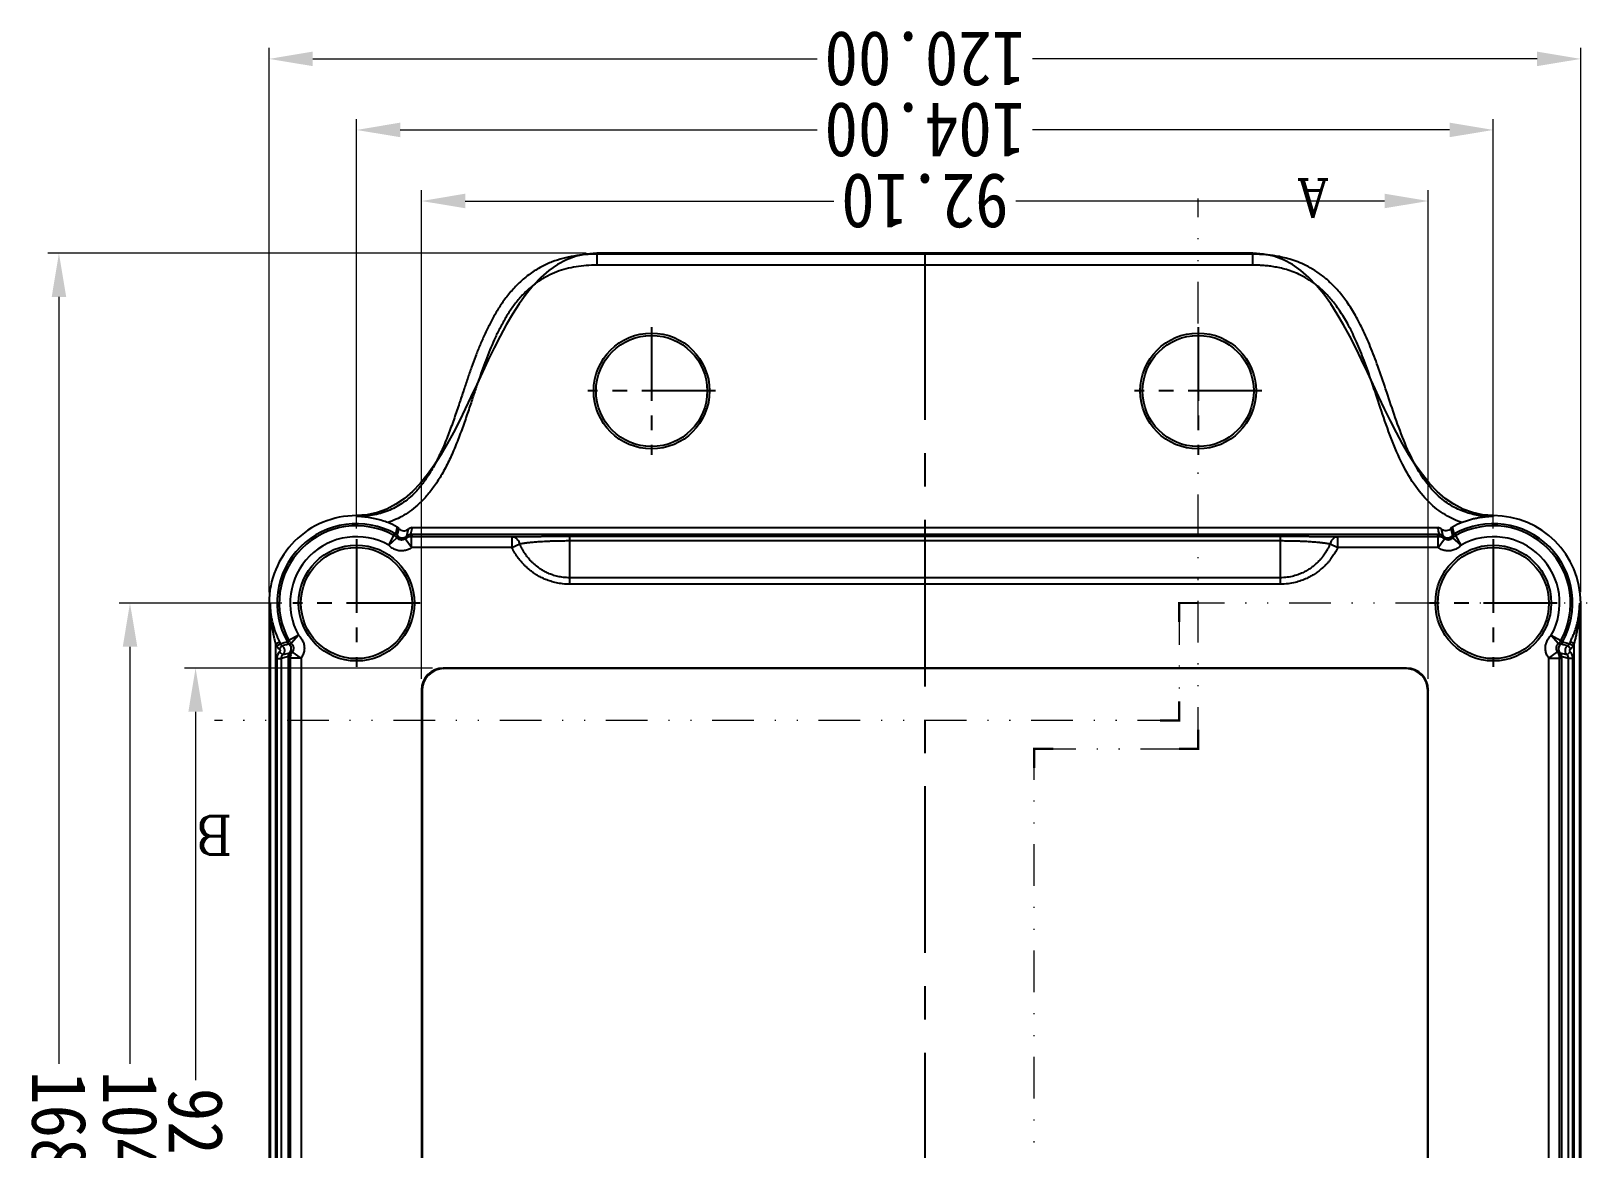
# Model space of a CAD drawing. Header units: millimetres. Extents: x -308 to 1490, y -1725 to -1095.
# Drawn here: x 733.4 to 875.8, y -1620.6 to -1518.4 of the extents above; entities that cross this region are included whole.
import ezdxf
from ezdxf.enums import TextEntityAlignment as Align

# ---------------------------------------------------------------- set-up
doc = ezdxf.new("R2010")
doc.units = ezdxf.units.MM
doc.linetypes.add('CENTER', pattern=[50.8, 31.75, -6.35, 6.35, -6.35])
doc.linetypes.add('DIVIDE', pattern=[31.75, 12.7, -6.35, 0, -6.35, 0, -6.35])
doc.layers.add('dim', color=3, linetype='Continuous', lineweight=9)
doc.layers.add('hatch', color=56, linetype='Continuous', lineweight=9)
doc.styles.add('FFS', font='simfang0.ttf', dxfattribs={"width": 0.9})
doc.styles.add('ROMANC', font='romanc.shx')
doc.dimstyles.new('YanXiu', dxfattribs={"dimtxt": 2.5, "dimasz": 2.2, "dimexe": 1, "dimexo": 0.6, "dimgap": 0.66, "dimtad": 0, "dimzin": 1, "dimdsep": 46, "dimtxsty": 'FFS', "dimcen": 0, "dimclrd": 256, "dimclre": 131, "dimclrt": 42, "dimazin": 0, "dimtfac": 1, "dimtofl": 0, "dimtmove": 0, "dimatfit": 3, "dimfxl": 0, "dimlwd": 5, "dimlwe": 5, "dimarcsym": 0})

# ---------------------------------------------------------------- blocks, each defined once
blk = doc.blocks.new('*D7')
at = {"layer": 'Defpoints', "color": 0}
for p in [(-51, 153.86), (53, 153.86), (-51, 116.41)]:
    blk.add_point(p, dxfattribs=at)
at = {"layer": 'dim', "color": 131, "lineweight": 5}
for p, q in [((-51, 152.86), (-51, 115.41)), ((53, 152.86), (53, 115.41))]:
    blk.add_line(p, q, dxfattribs=at)
at = {"layer": 'dim', "lineweight": 5}
for p, q in [((-47, 116.41), (-8.84, 116.41)), ((49, 116.41), (10.84, 116.41))]:
    blk.add_line(p, q, dxfattribs=at)
at = {"layer": 'dim'}
for points in [[(-47, 117.07), (-47, 115.74), (-51, 116.41)], [(49, 117.07), (49, 115.74), (53, 116.41)]]:
    blk.add_solid(points, dxfattribs=at)
at = {"layer": 'dim', "color": 42, "insert": (1, 116.41), "char_height": 5, "attachment_point": 5, "style": 'FFS'}
blk.add_mtext('104.00', dxfattribs=at)
blk = doc.blocks.new('*D11')
at = {"layer": 'Defpoints', "color": 0}
for p in [(45.06, 257.74), (45.06, 165.64), (67.72, 165.64)]:
    blk.add_point(p, dxfattribs=at)
at = {"layer": 'dim', "color": 131, "lineweight": 5}
for p, q in [((46.05, 257.74), (68.72, 257.74)), ((46.05, 165.64), (68.72, 165.64))]:
    blk.add_line(p, q, dxfattribs=at)
at = {"layer": 'dim', "lineweight": 5}
for p, q in [((67.72, 253.74), (67.72, 220.02)), ((67.72, 169.64), (67.72, 203.35))]:
    blk.add_line(p, q, dxfattribs=at)
at = {"layer": 'dim'}
for points in [[(67.05, 253.74), (68.38, 253.74), (67.72, 257.74)], [(67.05, 169.64), (68.38, 169.64), (67.72, 165.64)]]:
    blk.add_solid(points, dxfattribs=at)
at = {"layer": 'dim', "color": 42, "insert": (67.72, 211.69), "char_height": 5, "attachment_point": 5, "rotation": 90, "style": 'FFS'}
blk.add_mtext('92.10', dxfattribs=at)
blk = doc.blocks.new('*D8')
at = {"layer": 'Defpoints', "color": 0}
for p in [(58.83, 263.69), (58.83, 159.69), (73.72, 159.69)]:
    blk.add_point(p, dxfattribs=at)
at = {"layer": 'dim', "color": 131, "lineweight": 5}
for p, q in [((59.83, 263.69), (74.72, 263.69)), ((59.83, 159.69), (74.72, 159.69))]:
    blk.add_line(p, q, dxfattribs=at)
at = {"layer": 'dim', "lineweight": 5}
for p, q in [((73.72, 259.69), (73.72, 221.53)), ((73.72, 163.69), (73.72, 201.85))]:
    blk.add_line(p, q, dxfattribs=at)
at = {"layer": 'dim'}
for points in [[(73.05, 259.69), (74.38, 259.69), (73.72, 263.69)], [(73.05, 163.69), (74.38, 163.69), (73.72, 159.69)]]:
    blk.add_solid(points, dxfattribs=at)
at = {"layer": 'dim', "color": 42, "insert": (73.72, 211.69), "char_height": 5, "attachment_point": 5, "rotation": 90, "style": 'FFS'}
blk.add_mtext('104.00', dxfattribs=at)
blk = doc.blocks.new('*D12')
at = {"layer": 'Defpoints', "color": 0}
for p in [(-45.05, 167.63), (47.05, 167.63), (47.05, 122.91)]:
    blk.add_point(p, dxfattribs=at)
at = {"layer": 'dim', "color": 131, "lineweight": 5}
for p, q in [((-45.05, 166.63), (-45.05, 121.91)), ((47.05, 166.63), (47.05, 121.91))]:
    blk.add_line(p, q, dxfattribs=at)
at = {"layer": 'dim', "lineweight": 5}
for p, q in [((-41.05, 122.91), (-7.33, 122.91)), ((43.05, 122.91), (9.33, 122.91))]:
    blk.add_line(p, q, dxfattribs=at)
at = {"layer": 'dim'}
for points in [[(-41.05, 123.57), (-41.05, 122.24), (-45.05, 122.91)], [(43.05, 123.57), (43.05, 122.24), (47.05, 122.91)]]:
    blk.add_solid(points, dxfattribs=at)
at = {"layer": 'dim', "color": 42, "insert": (1, 122.91), "char_height": 5, "attachment_point": 5, "style": 'FFS'}
blk.add_mtext('92.10', dxfattribs=at)
blk = doc.blocks.new('*D21')
at = {"layer": 'Defpoints', "color": 0}
for p in [(31, 295.69), (80.22, 295.69), (31, 127.69)]:
    blk.add_point(p, dxfattribs=at)
at = {"layer": 'dim', "color": 131, "lineweight": 5}
for p, q in [((32, 295.69), (81.22, 295.69)), ((32, 127.69), (81.22, 127.69))]:
    blk.add_line(p, q, dxfattribs=at)
at = {"layer": 'dim', "lineweight": 5}
for p, q in [((80.22, 291.69), (80.22, 221.53)), ((80.22, 131.69), (80.22, 201.85))]:
    blk.add_line(p, q, dxfattribs=at)
at = {"layer": 'dim'}
for points in [[(79.55, 291.69), (80.88, 291.69), (80.22, 295.69)], [(79.55, 131.69), (80.88, 131.69), (80.22, 127.69)]]:
    blk.add_solid(points, dxfattribs=at)
at = {"layer": 'dim', "color": 42, "insert": (80.22, 211.69), "char_height": 5, "attachment_point": 5, "rotation": 90, "style": 'FFS'}
blk.add_mtext('168.00', dxfattribs=at)
blk = doc.blocks.new('*D10')
at = {"layer": 'Defpoints', "color": 0}
for p in [(-59, 159.69), (61, 159.69), (-59, 109.91)]:
    blk.add_point(p, dxfattribs=at)
at = {"layer": 'dim', "color": 131, "lineweight": 5}
for p, q in [((-59, 158.69), (-59, 108.91)), ((61, 158.69), (61, 108.91))]:
    blk.add_line(p, q, dxfattribs=at)
at = {"layer": 'dim', "lineweight": 5}
for p, q in [((-55, 109.91), (-8.84, 109.91)), ((57, 109.91), (10.84, 109.91))]:
    blk.add_line(p, q, dxfattribs=at)
at = {"layer": 'dim'}
for points in [[(-55, 110.57), (-55, 109.24), (-59, 109.91)], [(57, 110.57), (57, 109.24), (61, 109.91)]]:
    blk.add_solid(points, dxfattribs=at)
at = {"layer": 'dim', "color": 42, "insert": (1, 109.91), "char_height": 5, "attachment_point": 5, "style": 'FFS'}
blk.add_mtext('120.00', dxfattribs=at)
blk = doc.blocks.new('u73')
at = {"color": 1, "linetype": 'CENTER', "ltscale": 0.48}
blk.add_line((1, 127.688), (1, 295.688), dxfattribs=at)
at = {"color": 7}
for p, q in [((-59, 263.688), (-59, 159.688)), ((-58.904, 263.688), (-58.904, 159.688)), ((60.904, 159.688), (60.904, 263.688)), ((61, 159.688), (61, 263.688)), ((-58.404, 259.962), (-58.404, 163.413)), ((60.404, 163.413), (60.404, 259.962)), ((-58.288, 258.604), (-58.288, 164.771)), ((-57.888, 258.604), (-57.888, 164.771)), ((-57.26, 258.768), (-57.26, 164.608)), ((-57.068, 258.642), (-57.068, 164.734)), ((-56.068, 258.642), (-56.068, 164.734)), ((58.068, 164.734), (58.068, 258.642)), ((59.068, 164.734), (59.068, 258.642)), ((59.26, 164.608), (59.26, 258.768)), ((59.888, 164.771), (59.888, 258.604)), ((60.288, 164.771), (60.288, 258.604)), ((-45.052, 255.743), (-45.052, 167.632)), ((-45, 255.69), (-45, 167.685)), ((47, 167.685), (47, 255.69)), ((47.052, 167.632), (47.052, 255.743)), ((-45.052, 167.632), (-45, 167.685)), ((47.052, 167.632), (47, 167.685)), ((-43.055, 165.635), (-43.003, 165.688)), ((-43.055, 165.635), (45.055, 165.635)), ((-43.003, 165.688), (45.003, 165.688)), ((45.055, 165.635), (45.003, 165.688)), ((-58.288, 164.771), (-57.888, 164.771)), ((-58.058, 163.896), (-57.814, 163.58)), ((-58.04, 164.15), (-57.75, 164.426)), ((-57.888, 164.771), (-57.303, 164.619)), ((-57.75, 164.426), (-57.122, 164.263)), ((-57.303, 164.619), (-57.26, 164.608)), ((-57.26, 164.784), (-57.068, 164.734)), ((-57.071, 164.198), (-56.878, 164.148)), ((-56.068, 164.734), (-57.068, 164.734)), ((-56.068, 164.734), (-56.878, 164.148)), ((58.068, 164.734), (58.878, 164.148)), ((58.068, 164.734), (59.068, 164.734)), ((58.878, 164.148), (59.071, 164.198)), ((59.068, 164.734), (59.26, 164.784)), ((59.122, 164.263), (59.75, 164.426)), ((59.26, 164.608), (59.303, 164.619)), ((59.303, 164.619), (59.888, 164.771)), ((60.04, 164.15), (59.75, 164.426)), ((60.058, 163.896), (59.814, 163.58)), ((60.288, 164.771), (59.888, 164.771)), ((-58.404, 163.413), (-58.047, 163.233)), ((-58.302, 163.61), (-57.949, 163.42)), ((-57.383, 163.466), (-57.814, 163.58)), ((-57.187, 163.416), (-57.383, 163.466)), ((-56.302, 162.639), (-57.175, 163.125)), ((-56.964, 163.387), (-57.156, 163.438)), ((-56.302, 162.639), (-56.964, 163.388)), ((58.302, 162.639), (58.964, 163.388)), ((58.302, 162.639), (59.175, 163.125)), ((59.156, 163.438), (58.964, 163.387)), ((59.411, 163.474), (59.187, 163.416)), ((59.346, 163.272), (59.317, 163.265)), ((59.814, 163.58), (59.411, 163.474)), ((60.302, 163.61), (59.949, 163.42)), ((60.404, 163.413), (60.047, 163.233)), ((-59, 159.688), (-58.904, 159.688)), ((61, 159.688), (60.904, 159.688)), ((-31.5, 153.576), (-31.5, 157.968)), ((-31.5, 157.968), (33.5, 157.968)), ((-31.5, 157.373), (33.5, 157.373)), ((33.5, 153.576), (33.5, 157.968)), ((-48.053, 154.384), (-47.567, 153.51)), ((-48.053, 154.384), (-47.301, 153.724)), ((-45.951, 154.62), (-46.538, 153.811)), ((-46.538, 153.811), (-46.489, 153.617)), ((-45.951, 154.62), (-45.951, 153.62)), ((-45.951, 154.62), (-36.774, 154.62)), ((-36.774, 154.62), (-36.774, 153.62)), ((-36.06, 154.268), (-36.774, 154.62)), ((33.5, 153.981), (-31.5, 153.981)), ((38.774, 154.62), (38.06, 154.268)), ((38.774, 153.62), (38.774, 154.62)), ((38.774, 154.62), (47.951, 154.62)), ((47.951, 154.62), (48.538, 153.811)), ((47.951, 154.62), (47.951, 153.62)), ((48.489, 153.617), (48.538, 153.811)), ((50.053, 154.384), (49.301, 153.724)), ((50.053, 154.384), (49.567, 153.51)), ((-47.52, 153.316), (-47.567, 153.51)), ((-47.415, 153.341), (-47.422, 153.371)), ((-47.25, 153.531), (-47.301, 153.724)), ((-47.213, 153.274), (-47.272, 153.501)), ((-47.106, 152.867), (-47.213, 153.274)), ((-46.425, 153.566), (-46.26, 152.93)), ((-46.08, 153.428), (-46.069, 153.385)), ((-46.08, 153.428), (48.08, 153.428)), ((-45.951, 153.62), (-36.774, 153.62)), ((47.915, 152.792), (-45.909, 152.792)), ((33.5, 153.576), (-31.5, 153.576)), ((38.774, 153.62), (47.951, 153.62)), ((47.915, 152.792), (48.069, 153.385)), ((48.069, 153.385), (48.08, 153.428)), ((48.26, 152.93), (48.425, 153.566)), ((49.221, 153.303), (49.106, 152.867)), ((49.272, 153.501), (49.221, 153.303)), ((49.301, 153.724), (49.25, 153.531)), ((49.567, 153.51), (49.52, 153.316)), ((-51, 151.688), (-51, 151.775)), ((53, 151.688), (53, 151.775)), ((-29, 128.775), (-29, 127.775)), ((-29, 128.775), (31, 128.775)), ((31, 127.688), (31, 128.775)), ((-29, 127.688), (-29, 127.775)), ((-29, 127.775), (31, 127.775)), ((-29, 127.688), (31, 127.688))]:
    blk.add_line(p, q, dxfattribs=at)
at = {"color": 1, "linetype": 'CENTER', "ltscale": 0.212}
for p, q in [((-51, 153.858), (-51, 165.518)), ((53, 153.858), (53, 165.518)), ((-56.83, 159.688), (-45.17, 159.688)), ((47.17, 159.688), (58.83, 159.688)), ((-24, 134.458), (-24, 146.118)), ((26, 134.458), (26, 146.118)), ((-29.83, 140.288), (-18.17, 140.288)), ((20.17, 140.288), (31.83, 140.288))]:
    blk.add_line(p, q, dxfattribs=at)
at = {"color": 7}
for centre, radius in [((-51, 159.688), 5.3), ((-51, 159.688), 5.086), ((53, 159.688), 5.3), ((53, 159.688), 5.086), ((-24, 140.288), 5.3), ((-24, 140.288), 5.086), ((26, 140.288), 5.3), ((26, 140.288), 5.086)]:
    blk.add_circle(centre, radius, dxfattribs=at)
for centre, radius, start, end in [((-57.508, 163.183), 0.901, 127.64432, 151.74212), ((-57.388, 164.771), 0.9, 180.00124, 223.62192), ((-57.388, 164.771), 0.5, 180.01029, 223.63565), ((-56.26, 164.784), 1, 180.00074, 215.82648), ((-56.759, 164.608), 0.501, 180.00887, 190.88146), ((-56.76, 164.608), 0.5, 190.89053, 212.72172), ((-56.759, 164.608), 0.501, 212.73028, 223.61399), ((-57.551, 163.854), 0.592, 35.70135, 43.60499), ((-56.068, 164.734), 1, 179.99442, 215.81585), ((58.068, 164.734), 1, 324.18468, 0.00506), ((58.26, 164.784), 1, 324.17352, 359.99926), ((58.759, 164.608), 0.501, 316.38601, 327.26938), ((58.76, 164.608), 0.5, 327.27776, 359.99915), ((59.388, 164.771), 0.5, 316.35943, 359.99425), ((59.388, 164.771), 0.901, 316.39454, 359.98238), ((59.508, 163.183), 0.901, 28.25789, 52.35566), ((-51, 159.688), 8.288, 151.75865, 153.28996), ((-51, 159.688), 7.26, 150.47348, 299.52652), ((-51, 159.688), 7.068, 150.89755, 299.06113), ((-51, 159.688), 7.888, 151.75848, 153.28996), ((-57.509, 163.184), 0.5, 127.61169, 151.752), ((-46.495, 208.806), 46.809, 255.83534, 256.44614), ((-48.264, 201.502), 39.293, 256.45783, 256.67948), ((-56.493, 162.689), 1, 131.53845, 151.34744), ((-51.601, 188.592), 26.07, 257.21251, 257.65289), ((-56.882, 163.019), 0.501, 127.52734, 150.46651), ((-56.301, 162.639), 1, 131.52157, 150.90218), ((-51, 159.688), 6.068, 150.89755, 299.06113), ((-57.561, 163.89), 0.605, 329.96408, 333.03381), ((53, 159.688), 7.26, 240.47348, 29.52652), ((53, 159.688), 7.068, 240.93887, 29.10245), ((53, 159.688), 6.068, 240.93887, 29.10245), ((58.301, 162.639), 1, 29.09768, 48.47856), ((59.561, 163.89), 0.605, 206.96502, 210.03676), ((58.493, 162.689), 1, 28.65256, 48.46155), ((59.522, 163.852), 0.551, 228.73274, 232.47069), ((53.588, 188.649), 26.128, 282.3476, 282.787), ((58.882, 163.019), 0.501, 29.53349, 52.47267), ((50.109, 202.148), 39.957, 283.36551, 283.57687), ((48.591, 208.416), 46.407, 283.58275, 284.16766), ((59.509, 163.184), 0.5, 28.248, 52.37959), ((53, 159.688), 7.888, 26.71004, 28.24152), ((53, 159.688), 8.288, 26.71004, 28.24135), ((-51, 159.688), 8, 180, 270), ((53, 159.688), 8, 270, 0), ((-45.951, 154.62), 1, 234.0487, 270.00479), ((47.951, 154.62), 1, 269.99469, 305.95182), ((-51, 159.688), 7.895, 291.25133, 298.22885), ((-48.053, 154.384), 1, 299.05672, 318.69188), ((-47.999, 154.194), 1, 298.64151, 318.52193), ((-47.669, 153.806), 0.501, 299.53349, 322.47267), ((-8.398, 162.612), 40.104, 193.36637, 193.57943), ((-1.517, 164.281), 47.184, 193.58752, 194.16887), ((-46.835, 153.166), 0.551, 138.7446, 142.47071), ((-47.502, 153.172), 0.5, 298.22923, 322.36812), ((-46.822, 153.206), 0.521, 95.02332, 98.27245), ((-45.903, 154.428), 1, 234.13445, 269.99927), ((-46.079, 153.928), 0.501, 226.38601, 237.26938), ((-46.08, 153.928), 0.5, 237.27776, 269.99915), ((-45.915, 153.292), 0.5, 226.37632, 270.62575), ((-3.544, 164.03), 43.666, 193.79231, 194.05229), ((5.462, 164.051), 43.751, 345.94797, 346.20744), ((47.903, 154.428), 1, 270.00073, 305.86555), ((47.915, 153.292), 0.5, 270.00076, 313.62441), ((48.08, 153.928), 0.501, 270.00887, 280.88146), ((48.08, 153.928), 0.5, 280.89053, 302.72172), ((48.079, 153.928), 0.501, 302.73028, 313.61399), ((48.834, 153.137), 0.593, 125.68377, 133.60531), ((48.822, 153.206), 0.521, 81.72779, 84.97668), ((49.502, 153.172), 0.5, 217.63166, 241.77099), ((49.999, 154.194), 1, 221.47807, 241.35849), ((2.672, 164.489), 48.055, 345.83719, 346.43882), ((53, 159.688), 7.895, 241.77115, 248.74866), ((49.669, 153.806), 0.501, 217.52734, 240.46651), ((50.053, 154.384), 1, 221.30826, 240.94315), ((11.107, 162.443), 39.375, 346.4559, 346.67927)]:
    blk.add_arc(centre, radius, start, end, dxfattribs=at)
for centre, major_axis, start_param, end_param in [((-43.05, 167.638), (1.418, 1.418), 2.357564, 3.9256213), ((-42.997, 167.69), (1.418, 1.418), 2.357564, 3.9256213), ((44.997, 167.69), (-1.418, 1.418), 2.357564, 3.9256213), ((45.05, 167.638), (-1.418, 1.418), -3.9256213, -2.357564)]:
    blk.add_ellipse(centre, major_axis=major_axis, ratio=0.9972647, start_param=start_param, end_param=end_param, dxfattribs=at)
for points, start_tangent, end_tangent in [([(-58.04, 164.15), (-58.026, 164.134), (-58.014, 164.115), (-58.003, 164.096), (-57.996, 164.076), (-57.991, 164.057), (-57.989, 164.04), (-57.989, 164.022), (-57.992, 164.002), (-58, 163.977), (-58.013, 163.949), (-58.033, 163.921), (-58.058, 163.896)], (0.6898765, -0.7239271), (-0.7929798, -0.6092479)), ([(-57.75, 164.426), (-57.706, 164.374), (-57.669, 164.319), (-57.639, 164.26), (-57.615, 164.199), (-57.598, 164.134), (-57.589, 164.065), (-57.59, 163.991), (-57.602, 163.913), (-57.627, 163.831), (-57.668, 163.747), (-57.728, 163.663), (-57.814, 163.58)], (0.6898156, -0.7239851), (-0.7916969, -0.6109141)), ([(-57.156, 163.438), (-57.051, 163.562), (-56.982, 163.715), (-56.96, 163.882), (-56.992, 164.048), (-57.071, 164.198)], (0.7485084, 0.6631253), (-0.5853203, 0.8108022)), ([(-57.022, 163.615), (-56.966, 163.789)], (0.4534104, 0.8913018), (0.1471342, 0.9891165)), ([(-56.962, 163.822), (-56.992, 164.052)], (0.0835641, 0.9965024), (-0.3331877, 0.9428605)), ([(-56.878, 164.148), (-56.804, 164.009), (-56.771, 163.879), (-56.77, 163.762), (-56.797, 163.641), (-56.861, 163.508), (-56.964, 163.387)], (0.5857572, -0.8104866), (-0.7488984, -0.6626848)), ([(-56.068, 164.734), (-55.868, 164.361), (-55.779, 164), (-55.776, 163.661), (-55.849, 163.322), (-56.021, 162.966), (-56.302, 162.639)], (0.5855776, -0.8106163), (-0.7487316, -0.6628733)), ([(58.302, 162.639), (58.024, 162.962), (57.851, 163.317), (57.776, 163.659), (57.779, 163.998), (57.867, 164.36), (58.068, 164.734)], (-0.7487418, 0.6628617), (0.5855759, 0.8106176)), ([(58.964, 163.387), (58.862, 163.507), (58.797, 163.639), (58.77, 163.761), (58.771, 163.878), (58.803, 164.008), (58.878, 164.148)], (-0.7489061, 0.6626761), (0.5857569, 0.8104868)), ([(58.992, 164.052), (58.962, 163.822)], (-0.3331847, -0.9428616), (0.0835642, -0.9965024)), ([(59.071, 164.198), (58.992, 164.048), (58.96, 163.882), (58.982, 163.715), (59.051, 163.562), (59.156, 163.438)], (-0.5853203, -0.8108022), (0.7485084, -0.6631253)), ([(58.966, 163.789), (59.022, 163.615)], (0.1471391, -0.9891158), (0.4533922, -0.8913111)), ([(59.814, 163.58), (59.76, 163.628), (59.71, 163.684), (59.666, 163.75), (59.63, 163.823), (59.604, 163.904), (59.59, 163.987), (59.59, 164.066), (59.598, 164.134), (59.614, 164.194), (59.635, 164.251), (59.663, 164.309), (59.701, 164.367), (59.75, 164.426)], (-0.7919169, 0.6106289), (0.6897442, 0.7240531)), ([(60.058, 163.896), (60.043, 163.91), (60.027, 163.928), (60.013, 163.95), (60.001, 163.974), (59.993, 163.999), (59.989, 164.021), (59.989, 164.04), (59.991, 164.057), (59.995, 164.075), (60.002, 164.093), (60.012, 164.112), (60.024, 164.131), (60.04, 164.15)], (-0.7920721, 0.6104276), (0.6900479, 0.7237637)), ([(-58.404, 163.413), (-58.492, 163.081), (-58.578, 162.716), (-58.659, 162.315), (-58.734, 161.877), (-58.8, 161.399), (-58.853, 160.877), (-58.889, 160.308), (-58.904, 159.688)], (-0.2692285, -0.9630763), (-0.0032027, -0.9999949)), ([(-58.047, 163.233), (-58.197, 162.917), (-58.344, 162.57), (-58.484, 162.188), (-58.612, 161.771), (-58.725, 161.316), (-58.816, 160.82), (-58.878, 160.278), (-58.904, 159.688)], (-0.4494498, -0.8933056), (-0.0060476, -0.9999817)), ([(-57.187, 163.416), (-57.037, 163.587)], (0.7931429, 0.6090356), (0.5005298, 0.8657193)), ([(59.037, 163.587), (59.159, 163.438)], (0.5005426, -0.8657119), (0.7517474, -0.6594512)), ([(60.904, 159.688), (60.884, 160.197), (60.838, 160.664), (60.77, 161.092), (60.686, 161.485), (60.592, 161.844), (60.489, 162.174), (60.381, 162.476), (60.27, 162.751), (60.158, 163.003), (60.047, 163.233)], (-0.006036, 0.9999818), (-0.4494643, 0.8932983)), ([(60.904, 159.688), (60.893, 160.223), (60.865, 160.713), (60.826, 161.163), (60.777, 161.576), (60.722, 161.954), (60.662, 162.3), (60.599, 162.617), (60.534, 162.907), (60.469, 163.171), (60.404, 163.413)], (-0.0031984, 0.9999949), (-0.2692218, 0.9630782)), ([(-36.774, 154.62), (-36.718, 154.729), (-36.655, 154.849), (-36.581, 154.981), (-36.493, 155.129), (-36.39, 155.292), (-36.269, 155.469), (-36.129, 155.659), (-35.968, 155.86), (-35.785, 156.069), (-35.575, 156.287), (-35.333, 156.511), (-35.055, 156.741), (-34.734, 156.975), (-34.361, 157.207), (-33.93, 157.43), (-33.435, 157.632), (-32.871, 157.802), (-32.228, 157.921), (-31.5, 157.968)], (0.4419011, 0.8970638), (1, 0.0000255)), ([(-36.06, 154.268), (-36.018, 154.367), (-35.969, 154.476), (-35.911, 154.596), (-35.843, 154.731), (-35.761, 154.879), (-35.664, 155.042), (-35.551, 155.216), (-35.419, 155.4), (-35.267, 155.594), (-35.091, 155.795), (-34.887, 156.004), (-34.649, 156.219), (-34.371, 156.437), (-34.046, 156.655), (-33.668, 156.865), (-33.23, 157.056), (-32.728, 157.215), (-32.152, 157.329), (-31.5, 157.373)], (0.3820677, 0.9241343), (1, 0.0000254)), ([(33.5, 157.968), (34.141, 157.932), (34.714, 157.838), (35.23, 157.701), (35.693, 157.534), (36.106, 157.345), (36.47, 157.143), (36.791, 156.936), (37.071, 156.729), (37.315, 156.527), (37.528, 156.332), (37.714, 156.145), (37.876, 155.967), (38.018, 155.8), (38.142, 155.643), (38.25, 155.496), (38.346, 155.357), (38.431, 155.229), (38.504, 155.111), (38.569, 155.001), (38.627, 154.9), (38.679, 154.804), (38.728, 154.711), (38.774, 154.62)], (1, -0.0000195), (0.4419011, -0.8970638)), ([(33.5, 157.373), (34.074, 157.339), (34.588, 157.25), (35.048, 157.121), (35.458, 156.962), (35.822, 156.785), (36.141, 156.595), (36.42, 156.401), (36.662, 156.207), (36.871, 156.019), (37.052, 155.837), (37.208, 155.664), (37.343, 155.499), (37.46, 155.345), (37.561, 155.201), (37.649, 155.066), (37.726, 154.939), (37.793, 154.822), (37.852, 154.714), (37.902, 154.614), (37.947, 154.522), (37.988, 154.435), (38.025, 154.351), (38.06, 154.268)], (1, -0.0000186), (0.3820688, -0.9241339)), ([(-48.053, 154.384), (-47.738, 154.658), (-47.388, 154.833), (-47.037, 154.913), (-46.686, 154.911), (-46.322, 154.82), (-45.951, 154.62)], (0.6597476, 0.7514873), (0.8092667, -0.5874414)), ([(-47.301, 153.724), (-47.185, 153.825), (-47.054, 153.89), (-46.929, 153.919), (-46.808, 153.918), (-46.677, 153.885), (-46.538, 153.811)], (0.6596675, 0.7515576), (0.8092566, -0.5874554)), ([(-36.774, 153.62), (-36.475, 153.703), (-36.224, 153.932), (-36.06, 154.268)], (0.9998924, 0.0146676), (0.2838843, 0.9588585)), ([(-31.5, 153.981), (-32.012, 153.984), (-32.475, 153.99), (-32.894, 154), (-33.273, 154.012), (-33.614, 154.026), (-33.92, 154.042), (-34.194, 154.058), (-34.437, 154.074), (-34.652, 154.091), (-34.842, 154.107), (-35.01, 154.123), (-35.158, 154.139), (-35.29, 154.154), (-35.406, 154.168), (-35.51, 154.181), (-35.604, 154.194), (-35.688, 154.206), (-35.763, 154.218), (-35.83, 154.228), (-35.891, 154.238), (-35.949, 154.248), (-36.005, 154.258), (-36.06, 154.268)], (-1, 0.0000047), (-0.9829544, 0.1838496)), ([(38.06, 154.268), (38.003, 154.258), (37.945, 154.248), (37.882, 154.237), (37.813, 154.226), (37.734, 154.213), (37.645, 154.2), (37.547, 154.186), (37.437, 154.172), (37.312, 154.156), (37.17, 154.14), (37.01, 154.123), (36.83, 154.106), (36.625, 154.089), (36.393, 154.071), (36.125, 154.053), (35.813, 154.036), (35.453, 154.019), (35.047, 154.005), (34.591, 153.993), (34.076, 153.984), (33.5, 153.981)], (-0.9829544, -0.1838496), (-1, -0.0000059)), ([(38.06, 154.268), (38.224, 153.932), (38.475, 153.703), (38.774, 153.62)], (0.2564931, -0.9665461), (0.9998549, -0.0170333)), ([(47.951, 154.62), (48.323, 154.821), (48.689, 154.911), (49.04, 154.913), (49.389, 154.832), (49.739, 154.657), (50.053, 154.384)], (0.8092701, 0.5874367), (0.6597703, -0.7514673)), ([(48.538, 153.811), (48.677, 153.886), (48.809, 153.918), (48.93, 153.919), (49.055, 153.89), (49.186, 153.825), (49.301, 153.724)], (0.8092627, 0.5874469), (0.659646, -0.7515764)), ([(-46.489, 153.617), (-46.637, 153.695), (-46.802, 153.728), (-46.969, 153.708), (-47.123, 153.639), (-47.25, 153.531)], (-0.8104028, 0.5858731), (-0.6623361, -0.7492069)), ([(-47.078, 153.662), (-47.093, 153.654), (-47.249, 153.529)], (-0.8859939, -0.4636969), (-0.6592959, -0.7518836)), ([(-47.106, 152.867), (-46.928, 153.019), (-46.7, 153.09), (-46.465, 153.058), (-46.26, 152.93)], (0.6105892, 0.7919475), (0.7238985, -0.6899065)), ([(-46.897, 153.722), (-47.078, 153.662)], (-0.9896126, -0.1437595), (-0.8859939, -0.4636969)), ([(-46.629, 153.693), (-46.867, 153.726)], (-0.9389619, 0.3440212), (-0.9961699, -0.0874391)), ([(-46.069, 153.385), (-46.025, 153.216), (-45.97, 153.004), (-45.909, 152.792)], (0.2529633, -0.9674759), (0.2516527, -0.9678176)), ([(-31.5, 153.576), (-32.082, 153.577), (-32.608, 153.578), (-33.085, 153.58), (-33.518, 153.582), (-33.909, 153.584), (-34.261, 153.587), (-34.577, 153.589), (-34.859, 153.592), (-35.109, 153.595), (-35.33, 153.597), (-35.527, 153.6), (-35.701, 153.602), (-35.857, 153.604), (-35.994, 153.606), (-36.118, 153.608), (-36.229, 153.61), (-36.329, 153.612), (-36.418, 153.613), (-36.498, 153.615), (-36.572, 153.616), (-36.64, 153.617), (-36.707, 153.619), (-36.774, 153.62)], (-1, -0.0000016), (-0.9997845, 0.0207593)), ([(38.774, 153.62), (38.706, 153.619), (38.636, 153.617), (38.561, 153.616), (38.478, 153.614), (38.384, 153.613), (38.278, 153.611), (38.161, 153.609), (38.03, 153.607), (37.882, 153.604), (37.715, 153.602), (37.527, 153.6), (37.316, 153.597), (37.078, 153.594), (36.808, 153.591), (36.498, 153.589), (36.138, 153.586), (35.725, 153.583), (35.26, 153.58), (34.74, 153.578), (34.155, 153.577), (33.5, 153.576)], (-0.9997845, -0.0207593), (-1, 0.0000021)), ([(49.106, 152.867), (48.928, 153.019), (48.7, 153.09), (48.465, 153.058), (48.26, 152.93)], (-0.6105892, 0.7919475), (-0.7238985, -0.6899065)), ([(49.25, 153.531), (49.123, 153.639), (48.969, 153.708), (48.802, 153.728), (48.637, 153.695), (48.489, 153.617)], (-0.6623361, 0.7492069), (-0.8104028, -0.5858731)), ([(48.867, 153.726), (48.633, 153.694)], (-0.9961699, 0.0874391), (-0.941589, -0.3367643)), ([(49.099, 153.651), (49.093, 153.654), (48.897, 153.722)], (-0.8671077, 0.4981206), (-0.9896133, 0.1437554)), ([(49.272, 153.501), (49.099, 153.651)], (-0.6090356, 0.7931429), (-0.8671077, 0.4981206)), ([(-51, 151.775), (-50.658, 151.785), (-50.318, 151.81), (-49.977, 151.85), (-49.633, 151.905), (-49.283, 151.977), (-48.922, 152.069), (-48.542, 152.184), (-48.138, 152.329)], (0.9999651, 0.0083578), (0.9319994, 0.3624598)), ([(-51, 151.775), (-49.906, 151.709), (-48.71, 151.462), (-47.44, 150.942), (-46.157, 150.056), (-44.927, 148.733), (-43.811, 146.971), (-42.812, 144.802), (-41.929, 142.409), (-41.151, 140.094), (-40.439, 138.024), (-39.745, 136.205), (-39.035, 134.607), (-38.294, 133.217), (-37.519, 132.024), (-36.713, 131.018), (-35.886, 130.191), (-35.057, 129.531), (-34.246, 129.019), (-33.469, 128.633), (-32.738, 128.349), (-32.057, 128.144), (-31.429, 128), (-30.853, 127.902), (-30.327, 127.839), (-29.846, 127.8), (-29.406, 127.781), (-29, 127.775)], (1, -0.0000015), (1, 0.0000001)), ([(-51, 151.688), (-29, 127.688)], (1, 0), (1, 0)), ([(-48.138, 152.329), (-46.621, 151.626), (-45.123, 150.463), (-43.751, 148.81), (-42.566, 146.726), (-41.542, 144.296), (-40.659, 141.777), (-39.89, 139.483), (-39.18, 137.5), (-38.479, 135.785), (-37.762, 134.312), (-37.024, 133.067), (-36.265, 132.032), (-35.494, 131.192), (-34.725, 130.528), (-33.972, 130.016), (-33.248, 129.631), (-32.563, 129.348), (-31.922, 129.143), (-31.327, 128.999), (-30.778, 128.902), (-30.275, 128.838), (-29.814, 128.8), (-29.391, 128.781), (-29, 128.775)], (0.9473747, -0.3201269), (1, 0.0000002)), ([(31, 128.775), (31.979, 128.812), (32.917, 128.924), (33.821, 129.116), (34.672, 129.388), (35.531, 129.77), (36.435, 130.316), (37.326, 131.033), (38.111, 131.848), (38.769, 132.694), (39.335, 133.56), (39.835, 134.449), (40.287, 135.364), (40.702, 136.301), (41.084, 137.25), (41.44, 138.202), (41.784, 139.175), (42.136, 140.211), (42.519, 141.359), (42.95, 142.639), (43.436, 144.01), (43.974, 145.394), (44.563, 146.719), (45.198, 147.927), (45.866, 148.977), (46.554, 149.86), (47.258, 150.592), (47.968, 151.187), (48.671, 151.656), (49.381, 152.029), (50.138, 152.329)], (1, -0.0000042), (0.9474006, 0.3200503)), ([(31, 127.775), (32.073, 127.816), (33.114, 127.943), (34.126, 128.163), (35.091, 128.478), (36.074, 128.926), (37.11, 129.569), (38.114, 130.401), (38.975, 131.322), (39.684, 132.257), (40.286, 133.202), (40.812, 134.162), (41.284, 135.138), (41.713, 136.128), (42.106, 137.12), (42.47, 138.11), (42.824, 139.124), (43.19, 140.211), (43.593, 141.418), (44.045, 142.745), (44.547, 144.126), (45.095, 145.478), (45.685, 146.729), (46.305, 147.828), (46.938, 148.748), (47.576, 149.5), (48.217, 150.108), (48.849, 150.586), (49.469, 150.957), (50.115, 151.256), (50.814, 151.492), (51.542, 151.655), (52.263, 151.746), (53, 151.775)], (1, -0.0000057), (1, 0.0000017)), ([(31, 127.688), (53, 151.688)], (1, 0), (1, 0)), ([(50.138, 152.329), (50.63, 152.156), (51.162, 152.006), (51.734, 151.887), (52.347, 151.808), (53, 151.775)], (0.9319994, -0.3624598), (0.9999651, -0.0083557))]:
    blk.add_spline(points, degree=3, dxfattribs=dict(at, start_tangent=start_tangent, end_tangent=end_tangent))
at = {"layer": 'hatch', "color": 2, "linetype": 'DIVIDE', "ltscale": 0.3}
for p, q in [((-9, 243.922), (-9, 173.023)), ((-9, 173.023), (-24, 173.023)), ((-24, 173.023), (-24, 122.688)), ((-22.262, 159.688), (-22.262, 170.438)), ((-22.262, 170.438), (66, 170.438)), ((-65.304, 159.688), (-22.262, 159.688))]:
    blk.add_line(p, q, dxfattribs=at)
at = {"layer": 'hatch', "color": 2}
for points in [[(66, 170.438, 0, 0, 0), (66, 173.938, 1.05, 0, 0), (66, 177.438, 0, 0, 0)], [(-24, 122.688, 0, 0, 0), (-27.5, 122.688, 1.05, 0, 0), (-31, 122.688, 0, 0, 0)]]:
    blk.add_lwpolyline(points, format="xyseb", dxfattribs=at)
at = {"layer": 'hatch', "color": 2, "const_width": 0.2}
for points in [[(-9, 174.773), (-9, 173.023), (-10.75, 173.023)], [(-22.25, 173.023), (-24, 173.023), (-24, 171.273)], [(-22.262, 168.688), (-22.262, 170.438), (-20.512, 170.438)], [(-24.012, 159.688), (-22.262, 159.688), (-22.262, 161.438)]]:
    blk.add_lwpolyline(points, dxfattribs=at)
at = {"layer": 'hatch', "color": 6, "style": 'ROMANC'}
for s, p in [('B', (66, 180.938)), ('A', (-34.5, 122.688))]:
    blk.add_text(s, height=3.5, dxfattribs=at).set_placement(p, align=Align.MIDDLE)
at = {"layer": 'dim'}
for base, p1, p2, picture, middle in [((80.216, 295.688), (31, 127.688), (31, 295.688), '*D21', (80.216, 211.688)), ((73.716, 159.688), (58.83, 263.688), (58.83, 159.688), '*D8', (73.716, 211.688)), ((67.7163, 165.6352), (45.0551, 257.74), (45.0551, 165.6352), '*D11', (67.7163, 211.6876))]:
    dim = blk.add_linear_dim(base=base, p1=p1, p2=p2, angle=90, dimstyle='YanXiu', override={"dimtxt": 5, "dimasz": 4, "dimexe": 0.9995, "dimexo": 0.9995, "dimgap": 0.9995}, dxfattribs=at)
    dim.commit()
    dim.dimension.update_dxf_attribs({"geometry": picture, "text_midpoint": middle})
for base, p1, p2, picture, middle in [((47.052, 122.907), (-45.052, 167.632), (47.052, 167.632), '*D12', (1, 122.907)), ((-59, 109.907), (61, 159.688), (-59, 159.688), '*D10', (1, 109.907)), ((-51, 116.407), (53, 153.858), (-51, 153.858), '*D7', (1, 116.407))]:
    dim = blk.add_linear_dim(base=base, p1=p1, p2=p2, dimstyle='YanXiu', override={"dimtxt": 5, "dimasz": 4, "dimexe": 0.9995, "dimexo": 0.9995, "dimgap": 0.9995}, dxfattribs=at)
    dim.commit()
    dim.dimension.update_dxf_attribs({"geometry": picture, "text_midpoint": middle})

msp = doc.modelspace()

# ---------------------------------------------------------------- block references
at = {"rotation": 180}
msp.add_blockref('u73', (816.18, -1411.02), dxfattribs=at)

doc.saveas('drawing.dxf')
